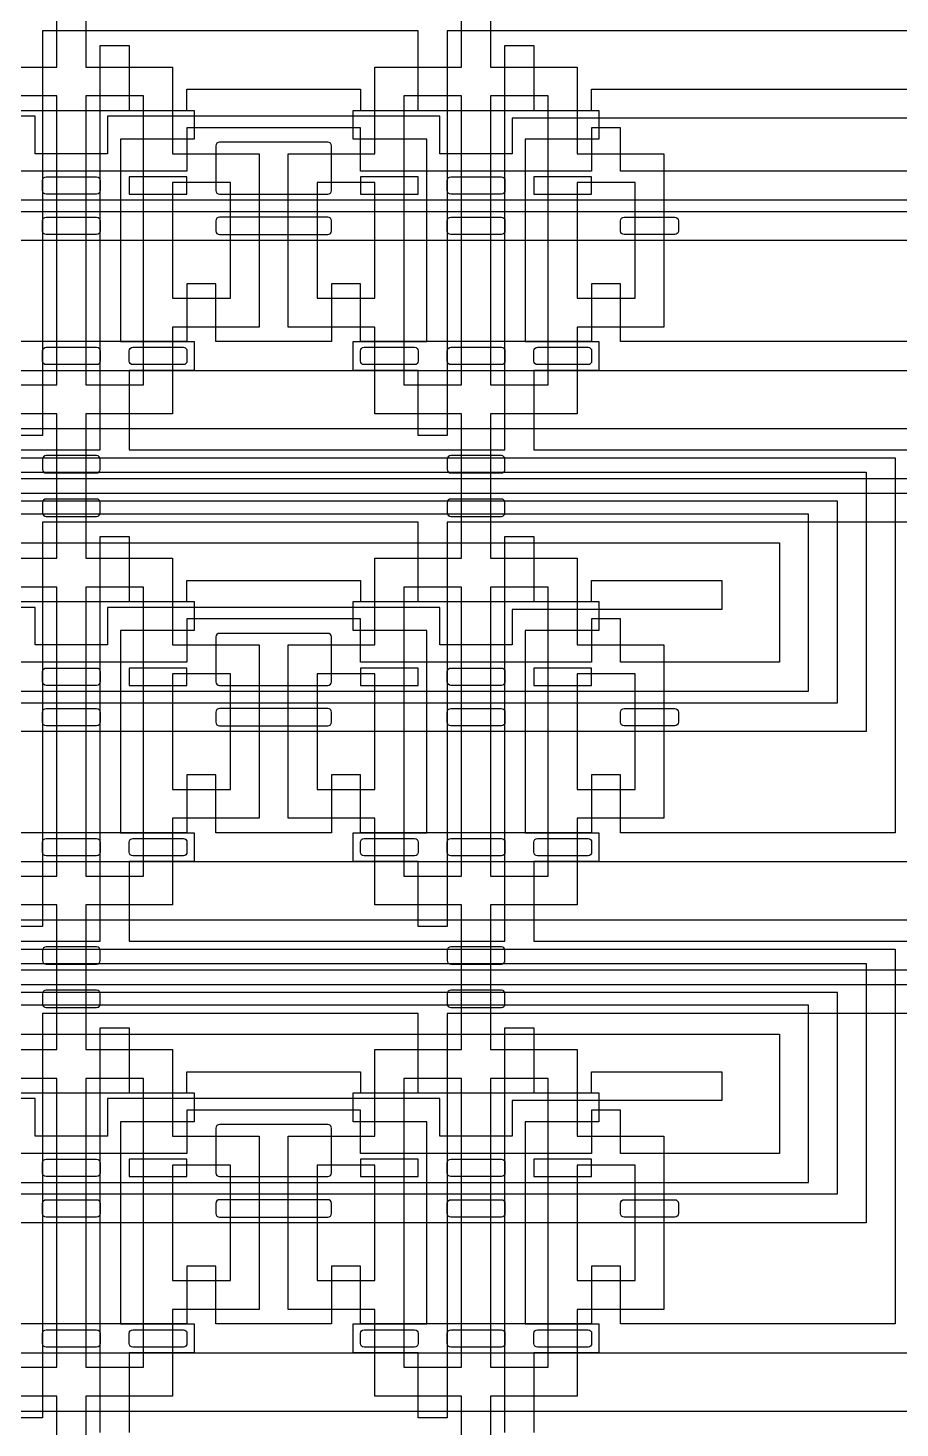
# Model space of a CAD drawing. Extents: x 0 to 194465, y -118660 to 40475.
# Drawn here: x 38862 to 41879, y 18213 to 23058 of the extents above; entities that cross this region are included whole.
import ezdxf

# ---------------------------------------------------------------- set-up
doc = ezdxf.new("R2010")
doc.units = 13
for name, color, linetype in [('Control 1 - Push up', 6, 'Continuous'), ('Control 2 - Push down', 1, 'Continuous'), ('Flow', 5, 'Continuous')]:
    doc.layers.add(name, color=color, linetype=linetype)

msp = doc.modelspace()

# ---------------------------------------------------------------- linework, layer by layer
at = {"layer": 'Control 1 - Push up'}
for points in [[(35212.498876, 22846.1072), (35812.498876, 22846.1072), (35812.498876, 22773.1072), (36612.498876, 22773.1072), (36612.498876, 22846.1072), (37212.498876, 22846.1072), (37212.498876, 22773.1072), (38012.498876, 22773.1072), (38012.498876, 22846.1072), (38612.498876, 22846.1072), (38612.498876, 22773.1072), (39412.498876, 22773.1072), (39412.498876, 22846.1072), (40012.498876, 22846.1072), (40012.498876, 22773.1072), (40812.498876, 22773.1072), (40812.498876, 22846.1072), (41962.498876, 22846.1072)], [(41962.498876, 22746.1072), (40537.498876, 22746.1072), (40537.498876, 22623.1072), (40287.498876, 22623.1072), (40287.498876, 22753.1072), (39137.498876, 22753.1072), (39137.498876, 22623.1072), (38887.498876, 22623.1072), (38887.498876, 22753.1072), (37737.498876, 22753.1072), (37737.498876, 22623.1072), (37487.498876, 22623.1072), (37487.498876, 22753.1072), (36337.498876, 22753.1072), (36337.498876, 22623.1072), (36087.498876, 22623.1072), (36087.498876, 22753.1072), (34937.498876, 22753.1072)], [(18062.498876, 22463.106939), (41862.498876, 22463.107205), (44962.498876, 22463.1072), (44962.498876, 22563.1072), (41962.498876, 22563.1072), (40912.498876, 22563.1072), (40912.498876, 22713.1072), (40812.498876, 22713.1072), (40812.498876, 22563.1072), (40012.498876, 22563.1072), (40012.498876, 22713.1072), (39412.498876, 22713.1072), (39412.498876, 22563.1072), (38612.498876, 22563.1072), (38612.498876, 22713.1072), (38012.498876, 22713.1072), (38012.498876, 22563.1072), (37212.498876, 22563.1072), (37212.498876, 22713.1072), (36612.498876, 22713.1072), (36612.498876, 22563.1072), (35812.498876, 22563.1072), (35812.498876, 22713.1072), (35212.498876, 22713.1072)], [(18162.498876, 22423.106938), (41762.498876, 22423.1072), (44962.498876, 22423.1072), (44962.498876, 22323.1072), (41662.498876, 22323.1072), (18262.498876, 22323.1072)], [(44962.498876, 21973.1072), (41262.498876, 21973.1072), (40912.498876, 21973.1072), (40912.498876, 22173.1072), (40812.498876, 22173.1072), (40812.498876, 21973.1072), (40012.498876, 21973.1072), (40012.498876, 22173.1072), (39912.498876, 22173.1072), (39912.498876, 21973.1072), (39512.498876, 21973.1072), (39512.498876, 22173.1072), (39412.498876, 22173.1072), (39412.498876, 21973.1072), (38612.498876, 21973.1072)], [(18462.498876, 21873.1072), (41262.498876, 21873.1072), (44962.498876, 21873.1072)], [(18462.498876, 20173.1072), (41962.498876, 20173.1072), (41962.498876, 21670.606938), (18462.498876, 21670.606938)], [(18362.498876, 21570.606938), (41862.498876, 21570.606938), (41862.498876, 20273.1072), (40912.498876, 20273.1072), (40912.498876, 20473.1072), (40812.498876, 20473.1072), (40812.498876, 20273.1072), (40012.498876, 20273.1072), (40012.498876, 20473.1072), (39912.498876, 20473.1072), (39912.498876, 20273.1072), (39512.498876, 20273.1072), (39512.498876, 20473.1072), (39412.498876, 20473.1072), (39412.498876, 20273.1072), (38612.498876, 20273.1072)], [(18262.498876, 21520.606938), (41762.498876, 21520.606938), (41762.498876, 20623.1072), (18262.498876, 20623.1072)], [(18162.498876, 20723.106938), (41662.498876, 20723.107199), (41662.498876, 20723.1072), (41662.498876, 21420.606938), (18162.498876, 21420.606938)], [(18062.498876, 20763.106939), (41562.498876, 20763.107199), (41562.498876, 21376.067922), (18062.498876, 21376.067922)], [(17962.498876, 21276.067922), (41462.498876, 21276.067922), (41462.498876, 20863.1072), (40912.498876, 20863.1072), (40912.498876, 21013.1072), (40812.498876, 21013.1072), (40812.498876, 20863.1072), (40012.498876, 20863.1072), (40012.498876, 21013.1072), (39412.498876, 21013.1072), (39412.498876, 20863.1072), (38612.498876, 20863.1072), (38612.498876, 21013.1072), (38012.498876, 21013.1072), (38012.498876, 20863.1072), (37212.498876, 20863.1072), (37212.498876, 21013.1072), (36612.498876, 21013.1072), (36612.498876, 20863.1072), (35812.498876, 20863.1072), (35812.498876, 21013.1072), (35212.498876, 21013.1072)], [(38612.498876, 21073.1072), (39412.498876, 21073.1072), (39412.498876, 21146.1072), (40012.498876, 21146.1072), (40012.498876, 21073.1072), (40812.498876, 21073.1072), (40812.498876, 21146.1072), (41262.498876, 21146.1072), (41262.498876, 21046.1072), (40537.498876, 21046.1072), (40537.498876, 20923.1072), (40287.498876, 20923.1072), (40287.498876, 21053.1072), (39137.498876, 21053.1072), (39137.498876, 20923.1072), (38887.498876, 20923.1072), (38887.498876, 21053.1072), (37737.498876, 21053.1072)], [(18462.498876, 18473.1072), (41962.498876, 18473.1072), (41962.498876, 19970.606938), (18462.498876, 19970.606938)], [(18362.498876, 19870.606938), (41862.498876, 19870.606938), (41862.498876, 18573.1072), (40912.498876, 18573.1072), (40912.498876, 18773.1072), (40812.498876, 18773.1072), (40812.498876, 18573.1072), (40012.498876, 18573.1072), (40012.498876, 18773.1072), (39912.498876, 18773.1072), (39912.498876, 18573.1072), (39512.498876, 18573.1072), (39512.498876, 18773.1072), (39412.498876, 18773.1072), (39412.498876, 18573.1072), (38612.498876, 18573.1072)], [(18262.498876, 19820.606938), (41762.498876, 19820.606938), (41762.498876, 18923.1072), (18262.498876, 18923.1072)], [(18162.498876, 19023.106938), (41662.498876, 19023.1072), (41662.498876, 19720.606938), (18162.498876, 19720.606938)], [(18062.498876, 19063.106939), (41562.498876, 19063.107204), (41562.498876, 19063.107199), (41562.498876, 19676.067922), (18062.498876, 19676.067922)], [(17962.498876, 19576.067922), (41462.498876, 19576.067922), (41462.498876, 19163.1072), (40912.498876, 19163.1072), (40912.498876, 19313.1072), (40812.498876, 19313.1072), (40812.498876, 19163.1072), (40012.498876, 19163.1072), (40012.498876, 19313.1072), (39412.498876, 19313.1072), (39412.498876, 19163.1072), (38612.498876, 19163.1072), (38612.498876, 19313.1072), (38012.498876, 19313.1072), (38012.498876, 19163.1072), (37212.498876, 19163.1072), (37212.498876, 19313.1072), (36612.498876, 19313.1072), (36612.498876, 19163.1072), (35812.498876, 19163.1072), (35812.498876, 19313.1072), (35212.498876, 19313.1072)], [(38612.498876, 19373.1072), (39412.498876, 19373.1072), (39412.498876, 19446.1072), (40012.498876, 19446.1072), (40012.498876, 19373.1072), (40812.498876, 19373.1072), (40812.498876, 19446.1072), (41262.498876, 19446.1072), (41262.498876, 19346.1072), (40537.498876, 19346.1072), (40537.498876, 19223.1072), (40287.498876, 19223.1072), (40287.498876, 19353.1072), (39137.498876, 19353.1072), (39137.498876, 19223.1072), (38887.498876, 19223.1072), (38887.498876, 19353.1072), (37737.498876, 19353.1072)], [(18462.498876, 16773.1072), (41962.498876, 16773.1072), (41962.498876, 18270.606938), (18462.498876, 18270.606938)]]:
    msp.add_lwpolyline(points, dxfattribs=at)
for points in [[(39912.498876, 22650.6072, 0.414214), (39899.998876, 22663.1072), (39524.998876, 22663.1072, 0.414214), (39512.498876, 22650.6072), (39512.498876, 22495.6072, 0.414214), (39524.998876, 22483.1072), (39899.998876, 22483.1072, 0.414214), (39912.498876, 22495.6072)], [(38924.998876, 22483.1072, -0.414214), (38912.498876, 22495.6072), (38912.498876, 22530.6072, -0.414214), (38924.998876, 22543.1072), (39099.998876, 22543.1072, -0.414214), (39112.498876, 22530.6072), (39112.498876, 22495.6072, -0.414214), (39099.998876, 22483.1072)], [(40324.998876, 22483.1072, -0.414214), (40312.498876, 22495.6072), (40312.498876, 22530.6072, -0.414214), (40324.998876, 22543.1072), (40499.998876, 22543.1072, -0.414214), (40512.498876, 22530.6072), (40512.498876, 22495.6072, -0.414214), (40499.998876, 22483.1072)], [(38924.998876, 22343.1072, -0.414214), (38912.498876, 22355.6072), (38912.498876, 22390.6072, -0.414214), (38924.998876, 22403.1072), (39099.998876, 22403.1072, -0.414214), (39112.498876, 22390.6072), (39112.498876, 22355.6072, -0.414214), (39099.998876, 22343.1072)], [(39524.998876, 22343.1072), (39899.998876, 22343.1072, 0.414214), (39912.498876, 22355.6072), (39912.498876, 22390.6072, 0.414214), (39899.998876, 22403.1072), (39524.998876, 22403.1072, 0.414214), (39512.498876, 22390.6072), (39512.498876, 22355.6072, 0.414214)], [(40324.998876, 22343.1072, -0.414214), (40312.498876, 22355.6072), (40312.498876, 22390.6072, -0.414214), (40324.998876, 22403.1072), (40499.998876, 22403.1072, -0.414214), (40512.498876, 22390.6072), (40512.498876, 22355.6072, -0.414214), (40499.998876, 22343.1072)], [(40924.998876, 22343.1072, -0.414214), (40912.498876, 22355.6072), (40912.498876, 22390.6072, -0.414214), (40924.998876, 22403.1072), (41099.998876, 22403.1072, -0.414214), (41112.498876, 22390.6072), (41112.498876, 22355.6072, -0.414214), (41099.998876, 22343.1072)], [(38924.998876, 21893.1072, -0.414214), (38912.498876, 21905.6072), (38912.498876, 21940.6072, -0.414214), (38924.998876, 21953.1072), (39099.998876, 21953.1072, -0.414214), (39112.498876, 21940.6072), (39112.498876, 21905.6072, -0.414214), (39099.998876, 21893.1072)], [(39224.998876, 21893.1072, -0.414214), (39212.498876, 21905.6072), (39212.498876, 21940.6072, -0.414214), (39224.998876, 21953.1072), (39399.998876, 21953.1072, -0.414214), (39412.498876, 21940.6072), (39412.498876, 21905.6072, -0.414214), (39399.998876, 21893.1072)], [(40024.998876, 21893.1072, -0.414214), (40012.498876, 21905.6072), (40012.498876, 21940.6072, -0.414214), (40024.998876, 21953.1072), (40199.998876, 21953.1072, -0.414214), (40212.498876, 21940.6072), (40212.498876, 21905.6072, -0.414214), (40199.998876, 21893.1072)], [(40324.998876, 21893.1072, -0.414214), (40312.498876, 21905.6072), (40312.498876, 21940.6072, -0.414214), (40324.998876, 21953.1072), (40499.998876, 21953.1072, -0.414214), (40512.498876, 21940.6072), (40512.498876, 21905.6072, -0.414214), (40499.998876, 21893.1072)], [(40624.998876, 21893.1072, -0.414214), (40612.498876, 21905.6072), (40612.498876, 21940.6072, -0.414214), (40624.998876, 21953.1072), (40799.998876, 21953.1072, -0.414214), (40812.498876, 21940.6072), (40812.498876, 21905.6072, -0.414214), (40799.998876, 21893.1072)], [(39912.498876, 20950.6072, 0.414214), (39899.998876, 20963.1072), (39524.998876, 20963.1072, 0.414214), (39512.498876, 20950.6072), (39512.498876, 20795.6072, 0.414214), (39524.998876, 20783.1072), (39899.998876, 20783.1072, 0.414214), (39912.498876, 20795.6072)], [(38924.998876, 20783.1072, -0.414214), (38912.498876, 20795.6072), (38912.498876, 20830.6072, -0.414214), (38924.998876, 20843.1072), (39099.998876, 20843.1072, -0.414214), (39112.498876, 20830.6072), (39112.498876, 20795.6072, -0.414214), (39099.998876, 20783.1072)], [(40324.998876, 20783.1072, -0.414214), (40312.498876, 20795.6072), (40312.498876, 20830.6072, -0.414214), (40324.998876, 20843.1072), (40499.998876, 20843.1072, -0.414214), (40512.498876, 20830.6072), (40512.498876, 20795.6072, -0.414214), (40499.998876, 20783.1072)], [(38924.998876, 20643.1072, -0.414214), (38912.498876, 20655.6072), (38912.498876, 20690.6072, -0.414214), (38924.998876, 20703.1072), (39099.998876, 20703.1072, -0.414214), (39112.498876, 20690.6072), (39112.498876, 20655.6072, -0.414214), (39099.998876, 20643.1072)], [(39524.998876, 20643.1072), (39899.998876, 20643.1072, 0.414214), (39912.498876, 20655.6072), (39912.498876, 20690.6072, 0.414214), (39899.998876, 20703.1072), (39524.998876, 20703.1072, 0.414214), (39512.498876, 20690.6072), (39512.498876, 20655.6072, 0.414214)], [(40324.998876, 20643.1072, -0.414214), (40312.498876, 20655.6072), (40312.498876, 20690.6072, -0.414214), (40324.998876, 20703.1072), (40499.998876, 20703.1072, -0.414214), (40512.498876, 20690.6072), (40512.498876, 20655.6072, -0.414214), (40499.998876, 20643.1072)], [(40924.998876, 20643.1072, -0.414214), (40912.498876, 20655.6072), (40912.498876, 20690.6072, -0.414214), (40924.998876, 20703.1072), (41099.998876, 20703.1072, -0.414214), (41112.498876, 20690.6072), (41112.498876, 20655.6072, -0.414214), (41099.998876, 20643.1072)], [(38924.998876, 20193.1072, -0.414214), (38912.498876, 20205.6072), (38912.498876, 20240.6072, -0.414214), (38924.998876, 20253.1072), (39099.998876, 20253.1072, -0.414214), (39112.498876, 20240.6072), (39112.498876, 20205.6072, -0.414214), (39099.998876, 20193.1072)], [(39224.998876, 20193.1072, -0.414214), (39212.498876, 20205.6072), (39212.498876, 20240.6072, -0.414214), (39224.998876, 20253.1072), (39399.998876, 20253.1072, -0.414214), (39412.498876, 20240.6072), (39412.498876, 20205.6072, -0.414214), (39399.998876, 20193.1072)], [(40024.998876, 20193.1072, -0.414214), (40012.498876, 20205.6072), (40012.498876, 20240.6072, -0.414214), (40024.998876, 20253.1072), (40199.998876, 20253.1072, -0.414214), (40212.498876, 20240.6072), (40212.498876, 20205.6072, -0.414214), (40199.998876, 20193.1072)], [(40324.998876, 20193.1072, -0.414214), (40312.498876, 20205.6072), (40312.498876, 20240.6072, -0.414214), (40324.998876, 20253.1072), (40499.998876, 20253.1072, -0.414214), (40512.498876, 20240.6072), (40512.498876, 20205.6072, -0.414214), (40499.998876, 20193.1072)], [(40624.998876, 20193.1072, -0.414214), (40612.498876, 20205.6072), (40612.498876, 20240.6072, -0.414214), (40624.998876, 20253.1072), (40799.998876, 20253.1072, -0.414214), (40812.498876, 20240.6072), (40812.498876, 20205.6072, -0.414214), (40799.998876, 20193.1072)], [(39912.498876, 19250.6072, 0.414214), (39899.998876, 19263.1072), (39524.998876, 19263.1072, 0.414214), (39512.498876, 19250.6072), (39512.498876, 19095.6072, 0.414214), (39524.998876, 19083.1072), (39899.998876, 19083.1072, 0.414214), (39912.498876, 19095.6072)], [(38924.998876, 19083.1072, -0.414214), (38912.498876, 19095.6072), (38912.498876, 19130.6072, -0.414214), (38924.998876, 19143.1072), (39099.998876, 19143.1072, -0.414214), (39112.498876, 19130.6072), (39112.498876, 19095.6072, -0.414214), (39099.998876, 19083.1072)], [(40324.998876, 19083.1072, -0.414214), (40312.498876, 19095.6072), (40312.498876, 19130.6072, -0.414214), (40324.998876, 19143.1072), (40499.998876, 19143.1072, -0.414214), (40512.498876, 19130.6072), (40512.498876, 19095.6072, -0.414214), (40499.998876, 19083.1072)], [(38924.998876, 18943.1072, -0.414214), (38912.498876, 18955.6072), (38912.498876, 18990.6072, -0.414214), (38924.998876, 19003.1072), (39099.998876, 19003.1072, -0.414214), (39112.498876, 18990.6072), (39112.498876, 18955.6072, -0.414214), (39099.998876, 18943.1072)], [(39524.998876, 18943.1072), (39899.998876, 18943.1072, 0.414214), (39912.498876, 18955.6072), (39912.498876, 18990.6072, 0.414214), (39899.998876, 19003.1072), (39524.998876, 19003.1072, 0.414214), (39512.498876, 18990.6072), (39512.498876, 18955.6072, 0.414214)], [(40324.998876, 18943.1072, -0.414214), (40312.498876, 18955.6072), (40312.498876, 18990.6072, -0.414214), (40324.998876, 19003.1072), (40499.998876, 19003.1072, -0.414214), (40512.498876, 18990.6072), (40512.498876, 18955.6072, -0.414214), (40499.998876, 18943.1072)], [(40924.998876, 18943.1072, -0.414214), (40912.498876, 18955.6072), (40912.498876, 18990.6072, -0.414214), (40924.998876, 19003.1072), (41099.998876, 19003.1072, -0.414214), (41112.498876, 18990.6072), (41112.498876, 18955.6072, -0.414214), (41099.998876, 18943.1072)], [(38924.998876, 18493.1072, -0.414214), (38912.498876, 18505.6072), (38912.498876, 18540.6072, -0.414214), (38924.998876, 18553.1072), (39099.998876, 18553.1072, -0.414214), (39112.498876, 18540.6072), (39112.498876, 18505.6072, -0.414214), (39099.998876, 18493.1072)], [(39224.998876, 18493.1072, -0.414214), (39212.498876, 18505.6072), (39212.498876, 18540.6072, -0.414214), (39224.998876, 18553.1072), (39399.998876, 18553.1072, -0.414214), (39412.498876, 18540.6072), (39412.498876, 18505.6072, -0.414214), (39399.998876, 18493.1072)], [(40024.998876, 18493.1072, -0.414214), (40012.498876, 18505.6072), (40012.498876, 18540.6072, -0.414214), (40024.998876, 18553.1072), (40199.998876, 18553.1072, -0.414214), (40212.498876, 18540.6072), (40212.498876, 18505.6072, -0.414214), (40199.998876, 18493.1072)], [(40324.998876, 18493.1072, -0.414214), (40312.498876, 18505.6072), (40312.498876, 18540.6072, -0.414214), (40324.998876, 18553.1072), (40499.998876, 18553.1072, -0.414214), (40512.498876, 18540.6072), (40512.498876, 18505.6072, -0.414214), (40499.998876, 18493.1072)], [(40624.998876, 18493.1072, -0.414214), (40612.498876, 18505.6072), (40612.498876, 18540.6072, -0.414214), (40624.998876, 18553.1072), (40799.998876, 18553.1072, -0.414214), (40812.498876, 18540.6072), (40812.498876, 18505.6072, -0.414214), (40799.998876, 18493.1072)]]:
    msp.add_lwpolyline(points, format="xyb", close=True, dxfattribs=at)
for points in [[(39412.498876, 22543.1072), (39212.498876, 22543.1072), (39212.498876, 22483.1072), (39412.498876, 22483.1072)], [(40212.498876, 22543.1072), (40012.498876, 22543.1072), (40012.498876, 22483.1072), (40212.498876, 22483.1072)], [(40812.498876, 22543.1072), (40612.498876, 22543.1072), (40612.498876, 22483.1072), (40812.498876, 22483.1072)], [(39412.498876, 20843.1072), (39212.498876, 20843.1072), (39212.498876, 20783.1072), (39412.498876, 20783.1072)], [(40212.498876, 20843.1072), (40012.498876, 20843.1072), (40012.498876, 20783.1072), (40212.498876, 20783.1072)], [(40812.498876, 20843.1072), (40612.498876, 20843.1072), (40612.498876, 20783.1072), (40812.498876, 20783.1072)], [(39412.498876, 19143.1072), (39212.498876, 19143.1072), (39212.498876, 19083.1072), (39412.498876, 19083.1072)], [(40212.498876, 19143.1072), (40012.498876, 19143.1072), (40012.498876, 19083.1072), (40212.498876, 19083.1072)], [(40812.498876, 19143.1072), (40612.498876, 19143.1072), (40612.498876, 19083.1072), (40812.498876, 19083.1072)]]:
    msp.add_lwpolyline(points, close=True, dxfattribs=at)
at = {"layer": 'Control 2 - Push down'}
for points in [[(44962.498876, 23048.1072), (40312.498876, 23048.1072), (40312.498876, 21648.1072), (40212.498876, 21648.1072), (40212.498876, 21873.1072), (39987.498876, 21873.1072), (39987.498876, 21973.1072), (40242.498876, 21973.1072), (40242.498876, 22673.1072), (39987.498876, 22673.1072), (39987.498876, 22773.1072), (40212.498876, 22773.1072), (40212.498876, 23048.1072), (38912.498876, 23048.1072), (38912.498876, 21648.1072), (38812.498876, 21648.1072)], [(37812.498876, 21598.1072), (39112.498876, 21598.1072), (39112.498876, 22998.1072), (39212.498876, 22998.1072), (39212.498876, 22773.1072), (39437.498876, 22773.1072), (39437.498876, 22673.1072), (39182.498876, 22673.1072), (39182.498876, 21973.1072), (39437.498876, 21973.1072), (39437.498876, 21873.1072), (39212.498876, 21873.1072), (39212.498876, 21598.1072), (40512.498876, 21598.1072), (40512.498876, 22998.1072), (40612.498876, 22998.1072), (40612.498876, 22773.1072), (40837.498876, 22773.1072), (40837.498876, 22673.1072), (40582.498876, 22673.1072), (40582.498876, 21973.1072), (40837.498876, 21973.1072), (40837.498876, 21873.1072), (40612.498876, 21873.1072), (40612.498876, 21598.1072), (44962.498876, 21598.1072)], [(44962.498876, 21498.1072), (19512.498876, 21498.1072)], [(19212.498876, 21448.1072), (44962.498876, 21448.1072)], [(44962.498876, 21348.1072), (40312.498876, 21348.1072), (40312.498876, 19948.1072), (40212.498876, 19948.1072), (40212.498876, 20173.1072), (39987.498876, 20173.1072), (39987.498876, 20273.1072), (40242.498876, 20273.1072), (40242.498876, 20973.1072), (39987.498876, 20973.1072), (39987.498876, 21073.1072), (40212.498876, 21073.1072), (40212.498876, 21348.1072), (38912.498876, 21348.1072), (38912.498876, 19948.1072), (38812.498876, 19948.1072)], [(37812.498876, 19898.1072), (39112.498876, 19898.1072), (39112.498876, 21298.1072), (39212.498876, 21298.1072), (39212.498876, 21073.1072), (39437.498876, 21073.1072), (39437.498876, 20973.1072), (39182.498876, 20973.1072), (39182.498876, 20273.1072), (39437.498876, 20273.1072), (39437.498876, 20173.1072), (39212.498876, 20173.1072), (39212.498876, 19898.1072), (40512.498876, 19898.1072), (40512.498876, 21298.1072), (40612.498876, 21298.1072), (40612.498876, 21073.1072), (40837.498876, 21073.1072), (40837.498876, 20973.1072), (40582.498876, 20973.1072), (40582.498876, 20273.1072), (40837.498876, 20273.1072), (40837.498876, 20173.1072), (40612.498876, 20173.1072), (40612.498876, 19898.1072), (44962.498876, 19898.1072)], [(44962.498876, 19798.1072), (19512.498876, 19798.1072)], [(19212.498876, 19748.1072), (44962.498876, 19748.1072)], [(44962.498876, 19648.1072), (40312.498876, 19648.1072), (40312.498876, 18248.1072), (40212.498876, 18248.1072), (40212.498876, 18473.1072), (39987.498876, 18473.1072), (39987.498876, 18573.1072), (40242.498876, 18573.1072), (40242.498876, 19273.1072), (39987.498876, 19273.1072), (39987.498876, 19373.1072), (40212.498876, 19373.1072), (40212.498876, 19648.1072), (38912.498876, 19648.1072), (38912.498876, 18248.1072), (38812.498876, 18248.1072)], [(39112.498876, 18198.1072), (39112.498876, 19598.1072), (39212.498876, 19598.1072), (39212.498876, 19373.1072), (39437.498876, 19373.1072), (39437.498876, 19273.1072), (39182.498876, 19273.1072), (39182.498876, 18573.1072), (39437.498876, 18573.1072), (39437.498876, 18473.1072), (39212.498876, 18473.1072), (39212.498876, 18198.1072)], [(40512.498876, 18198.1072), (40512.498876, 19598.1072), (40612.498876, 19598.1072), (40612.498876, 19373.1072), (40837.498876, 19373.1072), (40837.498876, 19273.1072), (40582.498876, 19273.1072), (40582.498876, 18573.1072), (40837.498876, 18573.1072), (40837.498876, 18473.1072), (40612.498876, 18473.1072), (40612.498876, 18198.1072)]]:
    msp.add_lwpolyline(points, dxfattribs=at)
for points in [[(39099.998876, 21578.1072), (38924.998876, 21578.1072, 0.414214), (38912.498876, 21565.6072), (38912.498876, 21530.6072, 0.414214), (38924.998876, 21518.1072), (39099.998876, 21518.1072, 0.414214), (39112.498876, 21530.6072), (39112.498876, 21565.6072, 0.414214)], [(40499.998876, 21578.1072), (40324.998876, 21578.1072, 0.414214), (40312.498876, 21565.6072), (40312.498876, 21530.6072, 0.414214), (40324.998876, 21518.1072), (40499.998876, 21518.1072, 0.414214), (40512.498876, 21530.6072), (40512.498876, 21565.6072, 0.414214)], [(39099.998876, 21428.1072), (38924.998876, 21428.1072, 0.414214), (38912.498876, 21415.6072), (38912.498876, 21380.6072, 0.414214), (38924.998876, 21368.1072), (39099.998876, 21368.1072, 0.414214), (39112.498876, 21380.6072), (39112.498876, 21415.6072, 0.414214)], [(40499.998876, 21428.1072), (40324.998876, 21428.1072, 0.414214), (40312.498876, 21415.6072), (40312.498876, 21380.6072, 0.414214), (40324.998876, 21368.1072), (40499.998876, 21368.1072, 0.414214), (40512.498876, 21380.6072), (40512.498876, 21415.6072, 0.414214)], [(39099.998876, 19878.1072), (38924.998876, 19878.1072, 0.414214), (38912.498876, 19865.6072), (38912.498876, 19830.6072, 0.414214), (38924.998876, 19818.1072), (39099.998876, 19818.1072, 0.414214), (39112.498876, 19830.6072), (39112.498876, 19865.6072, 0.414214)], [(40499.998876, 19878.1072), (40324.998876, 19878.1072, 0.414214), (40312.498876, 19865.6072), (40312.498876, 19830.6072, 0.414214), (40324.998876, 19818.1072), (40499.998876, 19818.1072, 0.414214), (40512.498876, 19830.6072), (40512.498876, 19865.6072, 0.414214)], [(39099.998876, 19728.1072), (38924.998876, 19728.1072, 0.414214), (38912.498876, 19715.6072), (38912.498876, 19680.6072, 0.414214), (38924.998876, 19668.1072), (39099.998876, 19668.1072, 0.414214), (39112.498876, 19680.6072), (39112.498876, 19715.6072, 0.414214)], [(40499.998876, 19728.1072), (40324.998876, 19728.1072, 0.414214), (40312.498876, 19715.6072), (40312.498876, 19680.6072, 0.414214), (40324.998876, 19668.1072), (40499.998876, 19668.1072, 0.414214), (40512.498876, 19680.6072), (40512.498876, 19715.6072, 0.414214)]]:
    msp.add_lwpolyline(points, format="xyb", close=True, dxfattribs=at)
at = {"layer": 'Flow'}
for points in [[(38662.498876, 22923.1072), (38962.498876, 22923.1072), (38962.498876, 23173.1072)], [(39062.498876, 23173.1072), (39062.498876, 22923.1072), (39362.498876, 22923.1072), (39362.498876, 22623.1072), (39662.498876, 22623.1072), (39662.498876, 22023.1072), (39362.498876, 22023.1072), (39362.498876, 21723.1072), (39062.498876, 21723.1072), (39062.498876, 21473.1072), (39062.498876, 21223.1072), (39362.498876, 21223.1072), (39362.498876, 20923.1072), (39662.498876, 20923.1072), (39662.498876, 20323.1072), (39362.498876, 20323.1072), (39362.498876, 20023.1072), (39062.498876, 20023.1072), (39062.498876, 19773.1072), (39062.498876, 19523.1072), (39362.498876, 19523.1072), (39362.498876, 19223.1072), (39662.498876, 19223.1072), (39662.498876, 18623.1072), (39362.498876, 18623.1072), (39362.498876, 18323.1072), (39062.498876, 18323.1072), (39062.498876, 18073.1072)], [(40362.498876, 18073.1072), (40362.498876, 18323.1072), (40062.498876, 18323.1072), (40062.498876, 18623.1072), (39762.498876, 18623.1072), (39762.498876, 19223.1072), (40062.498876, 19223.1072), (40062.498876, 19523.1072), (40362.498876, 19523.1072), (40362.498876, 19773.1072), (40362.498876, 20023.1072), (40062.498876, 20023.1072), (40062.498876, 20323.1072), (39762.498876, 20323.1072), (39762.498876, 20923.1072), (40062.498876, 20923.1072), (40062.498876, 21223.1072), (40362.498876, 21223.1072), (40362.498876, 21473.1072), (40362.498876, 21723.1072), (40062.498876, 21723.1072), (40062.498876, 22023.1072), (39762.498876, 22023.1072), (39762.498876, 22623.1072), (40062.498876, 22623.1072), (40062.498876, 22923.1072), (40362.498876, 22923.1072), (40362.498876, 23173.1072)], [(40462.498876, 23173.1072), (40462.498876, 22923.1072), (40762.498876, 22923.1072), (40762.498876, 22623.1072), (41062.498876, 22623.1072), (41062.498876, 22023.1072), (40762.498876, 22023.1072), (40762.498876, 21723.1072), (40462.498876, 21723.1072), (40462.498876, 21473.1072), (40462.498876, 21223.1072), (40762.498876, 21223.1072), (40762.498876, 20923.1072), (41062.498876, 20923.1072), (41062.498876, 20323.1072), (40762.498876, 20323.1072), (40762.498876, 20023.1072), (40462.498876, 20023.1072), (40462.498876, 19773.1072), (40462.498876, 19523.1072), (40762.498876, 19523.1072), (40762.498876, 19223.1072), (41062.498876, 19223.1072), (41062.498876, 18623.1072), (40762.498876, 18623.1072), (40762.498876, 18323.1072), (40462.498876, 18323.1072), (40462.498876, 18073.1072)], [(38662.498876, 21223.1072), (38962.498876, 21223.1072), (38962.498876, 21473.1072), (38962.498876, 21723.1072), (38662.498876, 21723.1072)], [(38662.498876, 19523.1072), (38962.498876, 19523.1072), (38962.498876, 19773.1072), (38962.498876, 20023.1072), (38662.498876, 20023.1072)], [(38962.498876, 18073.1072), (38962.498876, 18323.1072), (38662.498876, 18323.1072)]]:
    msp.add_lwpolyline(points, dxfattribs=at)
for points in [[(38962.498876, 21823.1072), (38962.498876, 22823.1072), (38762.498876, 22823.1072), (38762.498876, 21823.1072)], [(39262.498876, 22823.1072), (39062.498876, 22823.1072), (39062.498876, 21823.1072), (39262.498876, 21823.1072)], [(40362.498876, 21823.1072), (40362.498876, 22823.1072), (40162.498876, 22823.1072), (40162.498876, 21823.1072)], [(40662.498876, 22823.1072), (40462.498876, 22823.1072), (40462.498876, 21823.1072), (40662.498876, 21823.1072)], [(39562.498876, 22523.1072), (39362.498876, 22523.1072), (39362.498876, 22123.1072), (39562.498876, 22123.1072)], [(40062.498876, 22123.1072), (40062.498876, 22523.1072), (39862.498876, 22523.1072), (39862.498876, 22123.1072)], [(40962.498876, 22523.1072), (40762.498876, 22523.1072), (40762.498876, 22123.1072), (40962.498876, 22123.1072)], [(38962.498876, 20123.1072), (38962.498876, 21123.1072), (38762.498876, 21123.1072), (38762.498876, 20123.1072)], [(39262.498876, 21123.1072), (39062.498876, 21123.1072), (39062.498876, 20123.1072), (39262.498876, 20123.1072)], [(40362.498876, 20123.1072), (40362.498876, 21123.1072), (40162.498876, 21123.1072), (40162.498876, 20123.1072)], [(40662.498876, 21123.1072), (40462.498876, 21123.1072), (40462.498876, 20123.1072), (40662.498876, 20123.1072)], [(39562.498876, 20823.1072), (39362.498876, 20823.1072), (39362.498876, 20423.1072), (39562.498876, 20423.1072)], [(40062.498876, 20423.1072), (40062.498876, 20823.1072), (39862.498876, 20823.1072), (39862.498876, 20423.1072)], [(40962.498876, 20823.1072), (40762.498876, 20823.1072), (40762.498876, 20423.1072), (40962.498876, 20423.1072)], [(38962.498876, 18423.1072), (38962.498876, 19423.1072), (38762.498876, 19423.1072), (38762.498876, 18423.1072)], [(39262.498876, 19423.1072), (39062.498876, 19423.1072), (39062.498876, 18423.1072), (39262.498876, 18423.1072)], [(40362.498876, 18423.1072), (40362.498876, 19423.1072), (40162.498876, 19423.1072), (40162.498876, 18423.1072)], [(40662.498876, 19423.1072), (40462.498876, 19423.1072), (40462.498876, 18423.1072), (40662.498876, 18423.1072)], [(39562.498876, 19123.1072), (39362.498876, 19123.1072), (39362.498876, 18723.1072), (39562.498876, 18723.1072)], [(40062.498876, 18723.1072), (40062.498876, 19123.1072), (39862.498876, 19123.1072), (39862.498876, 18723.1072)], [(40962.498876, 19123.1072), (40762.498876, 19123.1072), (40762.498876, 18723.1072), (40962.498876, 18723.1072)]]:
    msp.add_lwpolyline(points, close=True, dxfattribs=at)

doc.saveas('drawing.dxf')
